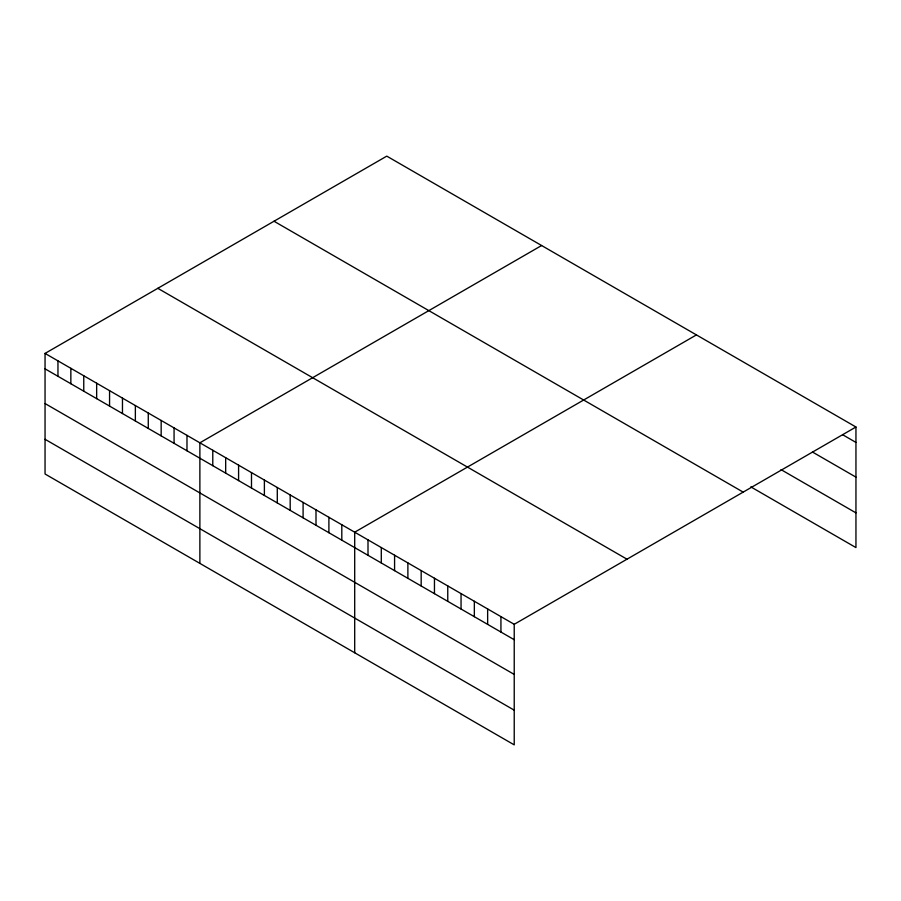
<?xml version="1.0" encoding="UTF-8"?>
<svg xmlns="http://www.w3.org/2000/svg" width="901" height="901" viewBox="0 0 901 901"><rect width="100%" height="100%" fill="white"/><g stroke="black" fill="none" stroke-linecap="round" stroke-linejoin="round"><path stroke-width="1.35" d="M45.05 353.417L514.223 624.303L514.223 744.868L45.05 473.994L45.05 353.417L386.777 156.132L855.95 427.006L855.95 547.583L750.815 486.878M541.602 245.523L199.876 442.808L199.876 563.384M696.428 334.913L354.701 532.198L354.701 652.774M514.223 624.303L855.95 427.006M842.66 434.744L855.95 442.425M812.443 452.009L855.95 477.125M781.021 469.624L855.95 512.872M274.005 221.241L743.179 492.115M157.821 288.32L626.995 559.194M45.05 368.836L514.223 639.721M45.05 403.547L514.223 674.421M45.05 439.294L514.223 710.168M500.933 616.622L500.933 632.04M487.644 608.952L487.644 624.37M474.343 601.271L474.343 616.689M461.053 593.601L461.053 609.02M447.763 585.92L447.763 601.339M434.462 578.251L434.462 593.669M421.172 570.57L421.172 585.988M407.883 562.9L407.883 578.318M394.582 555.23L394.582 570.648M381.292 547.549L381.292 562.967M368.002 539.879L368.002 555.298M341.806 524.754L341.806 540.172M328.899 517.298L328.899 532.716M316.003 509.853L316.003 525.272M303.096 502.409L303.096 517.827M290.19 494.953L290.19 510.371M277.294 487.509L277.294 502.927M264.387 480.053L264.387 495.471M251.492 472.608L251.492 488.027M238.585 465.164L238.585 480.582M225.678 457.708L225.678 473.126M212.782 450.263L212.782 465.682M186.98 435.363L186.98 450.782M174.073 427.919L174.073 443.326M161.166 420.463L161.166 435.881M148.271 413.018L148.271 428.437M135.364 405.563L135.364 420.981M122.468 398.118L122.468 413.536M109.562 390.674L109.562 406.081M96.655 383.218L96.655 398.636M83.759 375.773L83.759 391.192M70.852 368.318L70.852 383.736M57.957 360.873L57.957 376.291"/></g></svg>
